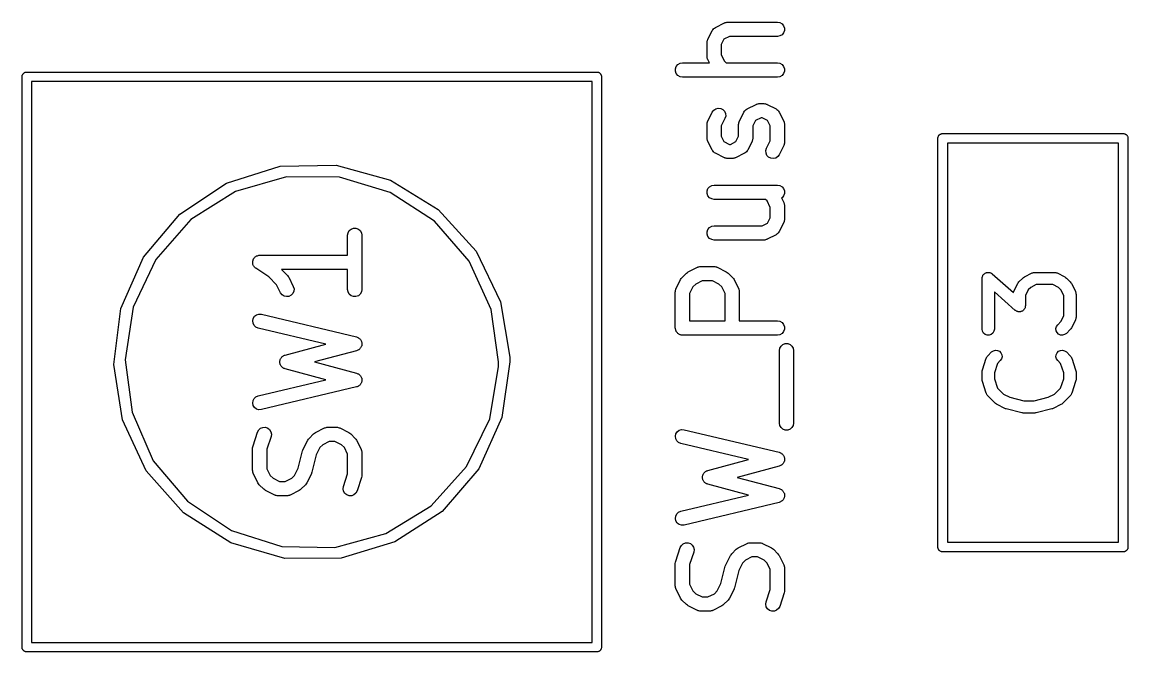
# Model space of a CAD drawing. Extents: x 136.3 to 186.3, y -96.8 to -46.7.
# Drawn here: x 145.06 to 156.7, y -66.67 to -60.04 of the extents above; entities that cross this region are included whole.
import ezdxf

# ---------------------------------------------------------------- set-up
doc = ezdxf.new("R2010")
doc.units = 0
doc.header["$MEASUREMENT"] = 0
doc.layers.add('BLACK', color=7, linetype='CONTINUOUS')

msp = doc.modelspace()

# ---------------------------------------------------------------- linework, layer by layer
at = {"layer": 'BLACK', "linetype": 'CONTINUOUS'}
for p, q in [((152.36, -60.096), (152.455, -60.0484)), ((152.455, -60.0484), (152.459, -60.0472)), ((152.459, -60.0472), (152.463, -60.045)), ((152.463, -60.045), (152.472, -60.0435)), ((152.472, -60.0435), (152.48, -60.041)), ((152.48, -60.041), (152.484, -60.0413)), ((152.484, -60.0413), (152.489, -60.0405)), ((152.489, -60.0405), (153.012, -60.0405)), ((153.012, -60.0405), (153.038, -60.045)), ((153.038, -60.045), (153.061, -60.058)), ((153.061, -60.058), (153.077, -60.078)), ((152.279, -60.2248), (152.326, -60.1296)), ((152.326, -60.1296), (152.333, -60.1207)), ((152.333, -60.1207), (152.339, -60.1116)), ((152.339, -60.1116), (152.341, -60.1103)), ((152.341, -60.1103), (152.342, -60.1087)), ((152.342, -60.1087), (152.351, -60.1026)), ((152.351, -60.1026), (152.36, -60.096)), ((153.038, -60.186), (153.012, -60.1905)), ((153.061, -60.173), (153.038, -60.186)), ((153.077, -60.153), (153.061, -60.173)), ((153.077, -60.078), (153.086, -60.1025)), ((153.086, -60.1285), (153.077, -60.153)), ((153.086, -60.1025), (153.086, -60.1285)), ((152.271, -60.2498), (152.274, -60.2414)), ((152.271, -60.2541), (152.271, -60.2498)), ((152.271, -60.2584), (152.271, -60.2541)), ((152.271, -60.4012), (152.271, -60.2584)), ((152.274, -60.2414), (152.275, -60.2327)), ((152.275, -60.2327), (152.277, -60.229)), ((152.277, -60.229), (152.279, -60.2248)), ((152.449, -60.219), (152.421, -60.2761)), ((152.421, -60.2761), (152.421, -60.3835)), ((152.506, -60.1905), (152.449, -60.219)), ((153.012, -60.1905), (152.506, -60.1905)), ((152.271, -60.4055), (152.271, -60.4012)), ((152.271, -60.4098), (152.271, -60.4055)), ((152.274, -60.4182), (152.271, -60.4098)), ((152.275, -60.4269), (152.274, -60.4182)), ((152.421, -60.3835), (152.455, -60.452)), ((151.939, -60.531), (151.947, -60.5066)), ((151.939, -60.5571), (151.939, -60.531)), ((151.947, -60.5066), (151.964, -60.4866)), ((151.964, -60.4866), (151.987, -60.4736)), ((151.987, -60.4736), (152.012, -60.4691)), ((152.012, -60.4691), (152.296, -60.4691)), ((152.277, -60.4306), (152.275, -60.4269)), ((152.279, -60.4348), (152.277, -60.4306)), ((152.296, -60.4691), (152.279, -60.4348)), ((152.455, -60.452), (152.472, -60.4691)), ((152.472, -60.4691), (153.012, -60.4691)), ((153.012, -60.4691), (153.038, -60.4736)), ((153.038, -60.4736), (153.061, -60.4866)), ((153.061, -60.4866), (153.077, -60.5066)), ((153.077, -60.5066), (153.086, -60.531)), ((153.086, -60.531), (153.086, -60.5571)), ((145.06, -60.6067), (145.062, -60.6025)), ((145.06, -60.6243), (145.06, -60.6067)), ((145.06, -63.6199), (145.06, -60.6243)), ((145.06, -60.6243), (145.06, -60.6243)), ((145.062, -60.5981), (145.065, -60.5943)), ((145.062, -60.6025), (145.062, -60.5981)), ((145.065, -60.5943), (145.066, -60.5901)), ((145.066, -60.5901), (145.069, -60.5867)), ((145.069, -60.5867), (145.071, -60.5829)), ((145.071, -60.5829), (145.075, -60.58)), ((145.075, -60.58), (145.077, -60.5766)), ((145.077, -60.5766), (145.081, -60.5744)), ((145.081, -60.5744), (145.085, -60.5715)), ((145.085, -60.5715), (145.089, -60.57)), ((145.089, -60.57), (145.093, -60.5678)), ((145.093, -60.5678), (145.097, -60.567)), ((145.097, -60.567), (145.101, -60.5655)), ((145.101, -60.5655), (151.119, -60.5655)), ((151.119, -60.5655), (151.123, -60.567)), ((151.123, -60.567), (151.127, -60.5678)), ((151.127, -60.5678), (151.131, -60.57)), ((151.131, -60.57), (151.135, -60.5715)), ((151.135, -60.5715), (151.139, -60.5744)), ((151.139, -60.5744), (151.143, -60.5766)), ((151.143, -60.5766), (151.145, -60.58)), ((151.145, -60.58), (151.149, -60.5829)), ((151.149, -60.5829), (151.151, -60.5867)), ((151.151, -60.5867), (151.154, -60.5901)), ((151.154, -60.5901), (151.155, -60.5943)), ((151.155, -60.5943), (151.158, -60.5981)), ((151.158, -60.5981), (151.158, -60.6025)), ((151.158, -60.6025), (151.16, -60.6067)), ((151.16, -60.6067), (151.16, -66.6243)), ((151.947, -60.5816), (151.939, -60.5571)), ((151.964, -60.6015), (151.947, -60.5816)), ((151.987, -60.6145), (151.964, -60.6015)), ((152.012, -60.6191), (151.987, -60.6145)), ((153.012, -60.6191), (152.012, -60.6191)), ((153.038, -60.6145), (153.012, -60.6191)), ((153.061, -60.6015), (153.038, -60.6145)), ((153.077, -60.5816), (153.061, -60.6015)), ((153.086, -60.5571), (153.077, -60.5816)), ((151.06, -60.6655), (145.16, -60.6655)), ((145.16, -60.6655), (145.16, -66.5655)), ((151.06, -66.5655), (151.06, -60.6655)), ((152.279, -61.082), (152.326, -60.9867)), ((152.326, -60.9867), (152.342, -60.9658)), ((152.342, -60.9658), (152.364, -60.9514)), ((152.364, -60.9514), (152.389, -60.9454)), ((152.389, -60.9454), (152.415, -60.9484)), ((152.415, -60.9484), (152.438, -60.96)), ((152.438, -60.96), (152.456, -60.9789)), ((152.456, -60.9789), (152.466, -61.0028)), ((152.466, -61.0028), (152.468, -61.0288)), ((152.612, -61.082), (152.66, -60.9867)), ((152.66, -60.9867), (152.666, -60.9779)), ((152.666, -60.9779), (152.672, -60.9687)), ((152.672, -60.9687), (152.674, -60.9675)), ((152.674, -60.9675), (152.675, -60.9658)), ((152.675, -60.9658), (152.684, -60.9597)), ((152.684, -60.9597), (152.693, -60.9532)), ((152.693, -60.9532), (152.788, -60.9056)), ((152.788, -60.9056), (152.793, -60.9043)), ((152.793, -60.9043), (152.796, -60.9022)), ((152.796, -60.9022), (152.805, -60.9006)), ((152.805, -60.9006), (152.813, -60.8981)), ((152.813, -60.8981), (152.818, -60.8984)), ((152.818, -60.8984), (152.822, -60.8976)), ((152.822, -60.8976), (152.87, -60.8976)), ((152.87, -60.8976), (152.874, -60.8984)), ((152.874, -60.8984), (152.878, -60.8981)), ((152.878, -60.8981), (152.887, -60.9006)), ((152.887, -60.9006), (152.895, -60.9022)), ((152.895, -60.9022), (152.899, -60.9043)), ((152.899, -60.9043), (152.903, -60.9056)), ((152.903, -60.9056), (152.998, -60.9532)), ((152.998, -60.9532), (153.007, -60.9597)), ((153.007, -60.9597), (153.016, -60.9658)), ((153.016, -60.9658), (153.018, -60.9675)), ((153.018, -60.9675), (153.019, -60.9687)), ((153.019, -60.9687), (153.025, -60.9779)), ((153.025, -60.9779), (153.032, -60.9867)), ((153.032, -60.9867), (153.079, -61.082)), ((152.271, -61.1069), (152.274, -61.0985)), ((152.271, -61.1112), (152.271, -61.1069)), ((152.271, -61.1155), (152.271, -61.1112)), ((152.271, -61.2584), (152.271, -61.1155)), ((152.274, -61.0985), (152.275, -61.0898)), ((152.275, -61.0898), (152.277, -61.0861)), ((152.277, -61.0861), (152.279, -61.082)), ((152.46, -61.0538), (152.421, -61.1332)), ((152.468, -61.0288), (152.46, -61.0538)), ((152.604, -61.1155), (152.605, -61.1112)), ((152.604, -61.2407), (152.604, -61.1155)), ((152.605, -61.1069), (152.607, -61.0985)), ((152.605, -61.1112), (152.605, -61.1069)), ((152.607, -61.0985), (152.609, -61.0898)), ((152.609, -61.0898), (152.611, -61.0861)), ((152.611, -61.0861), (152.612, -61.082)), ((152.783, -61.0762), (152.754, -61.1332)), ((152.84, -61.0476), (152.783, -61.0762)), ((152.852, -61.0476), (152.84, -61.0476)), ((152.909, -61.0762), (152.852, -61.0476)), ((152.937, -61.1332), (152.909, -61.0762)), ((153.079, -61.082), (153.081, -61.0861)), ((153.081, -61.0861), (153.083, -61.0898)), ((153.083, -61.0898), (153.084, -61.0985)), ((153.084, -61.0985), (153.087, -61.1069)), ((153.087, -61.1069), (153.087, -61.1112)), ((153.087, -61.1112), (153.087, -61.1155)), ((153.087, -61.1155), (153.087, -61.306)), ((152.421, -61.1332), (152.421, -61.2407)), ((152.754, -61.1332), (152.754, -61.2584)), ((152.937, -61.2883), (152.937, -61.1332)), ((154.708, -61.2376), (154.711, -61.2342)), ((154.711, -61.2342), (154.713, -61.2304)), ((154.713, -61.2304), (154.717, -61.2275)), ((154.717, -61.2275), (154.719, -61.2241)), ((154.719, -61.2241), (154.723, -61.2219)), ((154.723, -61.2219), (154.727, -61.219)), ((154.727, -61.219), (154.731, -61.2175)), ((154.731, -61.2175), (154.735, -61.2153)), ((154.735, -61.2153), (154.739, -61.2145)), ((154.739, -61.2145), (154.743, -61.213)), ((154.743, -61.213), (156.661, -61.213)), ((156.661, -61.213), (156.665, -61.2145)), ((156.665, -61.2145), (156.669, -61.2153)), ((156.669, -61.2153), (156.673, -61.2175)), ((156.673, -61.2175), (156.677, -61.219)), ((156.677, -61.219), (156.681, -61.2219)), ((156.681, -61.2219), (156.685, -61.2241)), ((156.685, -61.2241), (156.687, -61.2275)), ((156.687, -61.2275), (156.691, -61.2304)), ((156.691, -61.2304), (156.693, -61.2342)), ((156.693, -61.2342), (156.696, -61.2376)), ((152.271, -61.2626), (152.271, -61.2584)), ((152.271, -61.2669), (152.271, -61.2626)), ((152.274, -61.2754), (152.271, -61.2669)), ((152.275, -61.284), (152.274, -61.2754)), ((152.277, -61.2878), (152.275, -61.284)), ((152.279, -61.2919), (152.277, -61.2878)), ((152.326, -61.3871), (152.279, -61.2919)), ((152.421, -61.2407), (152.449, -61.2977)), ((152.449, -61.2977), (152.506, -61.3262)), ((152.506, -61.3262), (152.518, -61.3262)), ((152.518, -61.3262), (152.576, -61.2977)), ((152.576, -61.2977), (152.604, -61.2407)), ((152.746, -61.2919), (152.699, -61.3871)), ((152.747, -61.2878), (152.746, -61.2919)), ((152.75, -61.284), (152.747, -61.2878)), ((152.751, -61.2754), (152.75, -61.284)), ((152.754, -61.2669), (152.751, -61.2754)), ((152.754, -61.2584), (152.753, -61.2626)), ((152.753, -61.2626), (152.754, -61.2669)), ((152.898, -61.3677), (152.937, -61.2883)), ((153.079, -61.3395), (153.032, -61.4348)), ((153.081, -61.3354), (153.079, -61.3395)), ((153.083, -61.3316), (153.081, -61.3354)), ((153.084, -61.323), (153.083, -61.3316)), ((153.087, -61.3146), (153.084, -61.323)), ((153.087, -61.306), (153.087, -61.3102)), ((153.087, -61.3102), (153.087, -61.3146)), ((154.702, -61.2542), (154.704, -61.25)), ((154.702, -61.2586), (154.702, -61.2542)), ((154.702, -65.5542), (154.702, -61.2586)), ((154.704, -61.2456), (154.707, -61.2418)), ((154.704, -61.25), (154.704, -61.2456)), ((154.707, -61.2418), (154.708, -61.2376)), ((154.802, -61.313), (154.802, -65.513)), ((156.602, -61.313), (154.802, -61.313)), ((156.602, -65.513), (156.602, -61.313)), ((156.696, -61.2376), (156.697, -61.2418)), ((156.697, -61.2418), (156.7, -61.2456)), ((156.7, -61.2456), (156.7, -61.25)), ((156.7, -61.25), (156.702, -61.2542)), ((156.702, -61.2542), (156.702, -65.5718)), ((152.333, -61.396), (152.326, -61.3871)), ((152.339, -61.4052), (152.333, -61.396)), ((152.341, -61.4064), (152.339, -61.4052)), ((152.342, -61.4081), (152.341, -61.4064)), ((152.351, -61.4141), (152.342, -61.4081)), ((152.36, -61.4207), (152.351, -61.4141)), ((152.455, -61.4683), (152.36, -61.4207)), ((152.459, -61.4695), (152.455, -61.4683)), ((152.463, -61.4717), (152.459, -61.4695)), ((152.566, -61.4695), (152.562, -61.4717)), ((152.57, -61.4683), (152.566, -61.4695)), ((152.665, -61.4207), (152.57, -61.4683)), ((152.674, -61.4141), (152.665, -61.4207)), ((152.683, -61.4081), (152.674, -61.4141)), ((152.684, -61.4064), (152.683, -61.4081)), ((152.686, -61.4052), (152.684, -61.4064)), ((152.692, -61.396), (152.686, -61.4052)), ((152.699, -61.3871), (152.692, -61.396)), ((152.89, -61.3926), (152.898, -61.3677)), ((152.892, -61.4186), (152.89, -61.3926)), ((152.902, -61.4425), (152.892, -61.4186)), ((152.92, -61.4615), (152.902, -61.4425)), ((152.943, -61.4731), (152.92, -61.4615)), ((153.016, -61.4557), (152.995, -61.47)), ((153.032, -61.4348), (153.016, -61.4557)), ((147.212, -61.7331), (147.777, -61.5568)), ((147.777, -61.5568), (148.368, -61.5459)), ((148.368, -61.5459), (148.938, -61.7015)), ((152.472, -61.4732), (152.463, -61.4717)), ((152.48, -61.4757), (152.472, -61.4732)), ((152.484, -61.4755), (152.48, -61.4757)), ((152.489, -61.4762), (152.484, -61.4755)), ((152.536, -61.4762), (152.489, -61.4762)), ((152.54, -61.4755), (152.536, -61.4762)), ((152.545, -61.4757), (152.54, -61.4755)), ((152.553, -61.4732), (152.545, -61.4757)), ((152.562, -61.4717), (152.553, -61.4732)), ((152.969, -61.4761), (152.943, -61.4731)), ((152.995, -61.47), (152.969, -61.4761)), ((147.843, -61.6681), (147.307, -61.8213)), ((148.401, -61.6715), (147.843, -61.6681)), ((148.934, -61.8312), (148.401, -61.6715)), ((148.938, -61.7015), (149.442, -62.0109)), ((146.72, -62.0608), (147.212, -61.7331)), ((152.272, -61.8168), (152.281, -61.7923)), ((152.272, -61.8428), (152.272, -61.8168)), ((152.281, -61.7923), (152.298, -61.7723)), ((152.298, -61.7723), (152.32, -61.7593)), ((152.32, -61.7593), (152.346, -61.7548)), ((152.346, -61.7548), (153.012, -61.7548)), ((153.012, -61.7548), (153.038, -61.7593)), ((153.038, -61.7593), (153.061, -61.7723)), ((153.061, -61.7723), (153.077, -61.7923)), ((153.077, -61.7923), (153.086, -61.8168)), ((153.086, -61.8168), (153.086, -61.8428)), ((147.307, -61.8213), (146.836, -62.1186)), ((149.402, -62.1343), (148.934, -61.8312)), ((152.281, -61.8673), (152.272, -61.8428)), ((152.298, -61.8872), (152.281, -61.8673)), ((152.32, -61.9003), (152.298, -61.8872)), ((152.346, -61.9048), (152.32, -61.9003)), ((152.886, -61.9048), (152.346, -61.9048)), ((152.903, -61.9218), (152.886, -61.9048)), ((152.937, -61.9903), (152.903, -61.9218)), ((153.061, -61.8872), (153.055, -61.8904)), ((153.055, -61.8904), (153.079, -61.9391)), ((153.077, -61.8673), (153.061, -61.8872)), ((153.086, -61.8428), (153.077, -61.8673)), ((149.442, -62.0109), (149.839, -62.4493)), ((152.937, -62.0978), (152.937, -61.9903)), ((153.079, -61.9391), (153.081, -61.9432)), ((153.081, -61.9432), (153.083, -61.947)), ((153.083, -61.947), (153.084, -61.9556)), ((153.084, -61.9556), (153.087, -61.9641)), ((153.087, -61.9641), (153.087, -61.9684)), ((153.087, -61.9684), (153.087, -61.9726)), ((153.087, -61.9726), (153.087, -62.1155)), ((146.339, -62.5134), (146.72, -62.0608)), ((146.836, -62.1186), (146.467, -62.5364)), ((149.766, -62.5565), (149.402, -62.1343)), ((152.852, -62.1834), (152.909, -62.1548)), ((152.909, -62.1548), (152.937, -62.0978)), ((153.079, -62.149), (153.032, -62.2443)), ((153.081, -62.1449), (153.079, -62.149)), ((153.083, -62.1412), (153.081, -62.1449)), ((153.084, -62.1325), (153.083, -62.1412)), ((153.087, -62.1241), (153.084, -62.1325)), ((153.087, -62.1155), (153.087, -62.1198)), ((153.087, -62.1198), (153.087, -62.1241)), ((148.487, -62.2822), (148.492, -62.2565)), ((148.487, -62.4929), (148.487, -62.2822)), ((148.492, -62.2565), (148.505, -62.234)), ((148.505, -62.234), (148.525, -62.2172)), ((148.525, -62.2172), (148.549, -62.2083)), ((148.549, -62.2083), (148.575, -62.2083)), ((148.575, -62.2083), (148.6, -62.2172)), ((148.6, -62.2172), (148.62, -62.234)), ((148.62, -62.234), (148.633, -62.2565)), ((148.633, -62.2565), (148.637, -62.2822)), ((148.637, -62.2822), (148.637, -62.8536)), ((152.272, -62.2453), (152.281, -62.2209)), ((152.272, -62.2714), (152.272, -62.2453)), ((152.281, -62.2959), (152.272, -62.2714)), ((152.281, -62.2209), (152.298, -62.2009)), ((152.298, -62.2009), (152.32, -62.1879)), ((152.32, -62.1879), (152.346, -62.1834)), ((152.346, -62.1834), (152.852, -62.1834)), ((152.998, -62.2778), (152.903, -62.3254)), ((153.007, -62.2713), (152.998, -62.2778)), ((153.016, -62.2652), (153.007, -62.2713)), ((153.018, -62.2635), (153.016, -62.2652)), ((153.019, -62.2623), (153.018, -62.2635)), ((153.025, -62.2531), (153.019, -62.2623)), ((153.032, -62.2443), (153.025, -62.2531)), ((152.298, -62.3158), (152.281, -62.2959)), ((152.32, -62.3288), (152.298, -62.3158)), ((152.346, -62.3334), (152.32, -62.3288)), ((152.87, -62.3334), (152.346, -62.3334)), ((152.874, -62.3326), (152.87, -62.3334)), ((152.878, -62.3329), (152.874, -62.3326)), ((152.887, -62.3304), (152.878, -62.3329)), ((152.895, -62.3288), (152.887, -62.3304)), ((152.899, -62.3267), (152.895, -62.3288)), ((152.903, -62.3254), (152.899, -62.3267)), ((146.101, -63.0547), (146.339, -62.5134)), ((147.503, -62.5235), (147.508, -62.5161)), ((147.508, -62.5161), (147.511, -62.5136)), ((147.511, -62.5136), (147.514, -62.5104)), ((147.514, -62.5104), (147.522, -62.506)), ((147.522, -62.506), (147.529, -62.5006)), ((147.529, -62.5006), (147.533, -62.4995)), ((147.533, -62.4995), (147.537, -62.4974)), ((147.537, -62.4974), (147.546, -62.4958)), ((147.546, -62.4958), (147.554, -62.4933)), ((147.554, -62.4933), (147.558, -62.4936)), ((147.558, -62.4936), (147.562, -62.4929)), ((147.562, -62.4929), (148.487, -62.4929)), ((149.839, -62.4493), (150.097, -62.9814)), ((146.467, -62.5364), (146.23, -63.0408)), ((147.488, -62.5631), (147.489, -62.559)), ((147.489, -62.572), (147.488, -62.5631)), ((147.489, -62.5549), (147.492, -62.5464)), ((147.489, -62.559), (147.489, -62.5549)), ((147.489, -62.5809), (147.489, -62.572)), ((147.49, -62.5848), (147.489, -62.5809)), ((147.49, -62.5889), (147.49, -62.5848)), ((147.494, -62.597), (147.49, -62.5889)), ((147.492, -62.5464), (147.494, -62.5377)), ((147.494, -62.5377), (147.496, -62.5343)), ((147.497, -62.6054), (147.494, -62.597)), ((147.496, -62.5343), (147.497, -62.5304)), ((147.497, -62.5304), (147.503, -62.5235)), ((147.5, -62.6086), (147.497, -62.6054)), ((147.502, -62.6123), (147.5, -62.6086)), ((147.508, -62.6185), (147.502, -62.6123)), ((147.514, -62.6253), (147.508, -62.6185)), ((147.518, -62.6274), (147.514, -62.6253)), ((147.521, -62.6303), (147.518, -62.6274)), ((147.657, -62.7214), (147.521, -62.6303)), ((149.997, -63.0638), (149.766, -62.5565)), ((152.074, -62.6675), (152.169, -62.6198)), ((152.169, -62.6198), (152.173, -62.6186)), ((152.173, -62.6186), (152.177, -62.6165)), ((152.177, -62.6165), (152.186, -62.6149)), ((152.186, -62.6149), (152.194, -62.6124)), ((152.194, -62.6124), (152.199, -62.6127)), ((152.199, -62.6127), (152.203, -62.6119)), ((152.203, -62.6119), (152.346, -62.6119)), ((152.346, -62.6119), (152.35, -62.6127)), ((152.35, -62.6127), (152.354, -62.6124)), ((152.354, -62.6124), (152.363, -62.6149)), ((152.363, -62.6149), (152.371, -62.6165)), ((152.371, -62.6165), (152.375, -62.6186)), ((152.375, -62.6186), (152.379, -62.6198)), ((152.379, -62.6198), (152.474, -62.6675)), ((147.739, -62.8028), (147.657, -62.7214)), ((148.487, -62.6429), (147.791, -62.6429)), ((147.791, -62.6429), (147.854, -62.7053)), ((147.854, -62.7053), (147.86, -62.7152)), ((147.86, -62.7152), (147.868, -62.7248)), ((147.868, -62.7248), (147.915, -62.8201)), ((148.487, -62.8536), (148.487, -62.6429)), ((151.945, -62.8439), (151.993, -62.7486)), ((151.993, -62.7486), (152, -62.739)), ((152, -62.739), (152.007, -62.7291)), ((152.007, -62.7291), (152.055, -62.6815)), ((152.055, -62.6815), (152.064, -62.6746)), ((152.064, -62.6746), (152.074, -62.6675)), ((152.474, -62.6675), (152.484, -62.6746)), ((152.484, -62.6746), (152.494, -62.6815)), ((152.494, -62.6815), (152.542, -62.7291)), ((152.542, -62.7291), (152.548, -62.739)), ((152.548, -62.739), (152.556, -62.7486)), ((152.556, -62.7486), (152.603, -62.8439)), ((155.167, -62.7373), (155.168, -62.7311)), ((155.167, -63.2697), (155.167, -62.7373)), ((155.168, -62.7248), (155.17, -62.7201)), ((155.168, -62.7311), (155.168, -62.7248)), ((155.17, -62.7152), (155.174, -62.7098)), ((155.17, -62.7201), (155.17, -62.7152)), ((155.174, -62.7098), (155.176, -62.7039)), ((155.176, -62.7039), (155.179, -62.7001)), ((155.179, -62.7001), (155.182, -62.6958)), ((155.182, -62.6958), (155.186, -62.6918)), ((155.186, -62.6918), (155.191, -62.687)), ((155.191, -62.687), (155.195, -62.6846)), ((155.195, -62.6846), (155.199, -62.6814)), ((155.199, -62.6814), (155.205, -62.6793)), ((155.205, -62.6793), (155.21, -62.6762)), ((155.21, -62.6762), (155.215, -62.6755)), ((155.215, -62.6755), (155.22, -62.6738)), ((155.22, -62.6738), (155.226, -62.6738)), ((155.226, -62.6738), (155.232, -62.6728)), ((155.232, -62.6728), (155.237, -62.6738)), ((155.237, -62.6738), (155.242, -62.6738)), ((155.242, -62.6738), (155.248, -62.6759)), ((155.248, -62.6759), (155.254, -62.6771)), ((155.254, -62.6771), (155.259, -62.6797)), ((155.259, -62.6797), (155.263, -62.6814)), ((155.263, -62.6814), (155.268, -62.6855)), ((155.268, -62.6855), (155.274, -62.6887)), ((155.274, -62.6887), (155.497, -62.8844)), ((155.554, -62.7736), (155.595, -62.7326)), ((155.595, -62.7326), (155.603, -62.7267)), ((155.603, -62.7267), (155.612, -62.7205)), ((155.612, -62.7205), (155.694, -62.6796)), ((155.694, -62.6796), (155.697, -62.6785)), ((155.697, -62.6785), (155.7, -62.6767)), ((155.7, -62.6767), (155.708, -62.6754)), ((155.708, -62.6754), (155.715, -62.6732)), ((155.715, -62.6732), (155.719, -62.6734)), ((155.719, -62.6734), (155.722, -62.6728)), ((155.722, -62.6728), (155.927, -62.6728)), ((155.927, -62.6728), (155.931, -62.6734)), ((155.931, -62.6734), (155.935, -62.6732)), ((155.935, -62.6732), (155.942, -62.6754)), ((155.942, -62.6754), (155.949, -62.6767)), ((155.949, -62.6767), (155.953, -62.6785)), ((155.953, -62.6785), (155.956, -62.6796)), ((155.956, -62.6796), (156.038, -62.7205)), ((156.038, -62.7205), (156.046, -62.7267)), ((156.046, -62.7267), (156.055, -62.7326)), ((156.055, -62.7326), (156.096, -62.7736)), ((147.781, -62.8871), (147.739, -62.8028)), ((147.915, -62.8201), (147.923, -62.845)), ((147.923, -62.845), (147.921, -62.871)), ((148.492, -62.8792), (148.487, -62.8536)), ((148.637, -62.8536), (148.633, -62.8792)), ((151.938, -62.8688), (151.94, -62.8604)), ((151.94, -62.8604), (151.942, -62.8518)), ((151.942, -62.8518), (151.944, -62.848)), ((151.944, -62.848), (151.945, -62.8439)), ((152.122, -62.8266), (152.087, -62.8951)), ((152.152, -62.7962), (152.122, -62.8266)), ((152.221, -62.7619), (152.152, -62.7962)), ((152.328, -62.7619), (152.221, -62.7619)), ((152.397, -62.7962), (152.328, -62.7619)), ((152.427, -62.8266), (152.397, -62.7962)), ((152.461, -62.8951), (152.427, -62.8266)), ((152.603, -62.8439), (152.605, -62.848)), ((152.605, -62.848), (152.607, -62.8518)), ((152.607, -62.8518), (152.608, -62.8604)), ((152.608, -62.8604), (152.611, -62.8688)), ((155.501, -62.8722), (155.542, -62.7903)), ((155.542, -62.7903), (155.548, -62.782)), ((155.548, -62.782), (155.554, -62.7736)), ((155.653, -62.8574), (155.623, -62.9163)), ((155.679, -62.8312), (155.653, -62.8574)), ((155.738, -62.8018), (155.679, -62.8312)), ((155.912, -62.8018), (155.738, -62.8018)), ((155.971, -62.8312), (155.912, -62.8018)), ((155.997, -62.8574), (155.971, -62.8312)), ((156.027, -62.9163), (155.997, -62.8574)), ((156.096, -62.7736), (156.102, -62.782)), ((156.102, -62.782), (156.108, -62.7903)), ((156.108, -62.7903), (156.149, -62.8722)), ((147.797, -62.9081), (147.781, -62.8871)), ((147.818, -62.9224), (147.797, -62.9081)), ((147.844, -62.9285), (147.818, -62.9224)), ((147.869, -62.9255), (147.844, -62.9285)), ((147.893, -62.9138), (147.869, -62.9255)), ((147.911, -62.8949), (147.893, -62.9138)), ((147.921, -62.871), (147.911, -62.8949)), ((148.505, -62.9018), (148.492, -62.8792)), ((148.525, -62.9185), (148.505, -62.9018)), ((148.549, -62.9275), (148.525, -62.9185)), ((148.575, -62.9275), (148.549, -62.9275)), ((148.6, -62.9185), (148.575, -62.9275)), ((148.62, -62.9018), (148.6, -62.9185)), ((148.633, -62.8792), (148.62, -62.9018)), ((150.097, -62.9814), (150.195, -63.5645)), ((151.937, -62.8774), (151.938, -62.8731)), ((151.937, -63.2584), (151.937, -62.8774)), ((151.938, -62.8731), (151.938, -62.8688)), ((152.087, -62.8951), (152.087, -63.1834)), ((152.461, -63.1834), (152.461, -62.8951)), ((152.611, -62.8688), (152.61, -62.8731)), ((152.61, -62.8731), (152.611, -62.8774)), ((152.611, -62.8774), (152.611, -63.1834)), ((155.516, -63.0725), (155.296, -62.8794)), ((155.296, -62.8794), (155.296, -63.2697)), ((155.497, -62.8844), (155.498, -62.879)), ((155.498, -62.879), (155.5, -62.8758)), ((155.5, -62.8758), (155.501, -62.8722)), ((155.623, -62.9163), (155.623, -63.024)), ((156.027, -63.1316), (156.027, -62.9163)), ((156.149, -62.8722), (156.15, -62.8758)), ((156.15, -62.8758), (156.152, -62.879)), ((156.152, -62.879), (156.153, -62.8865)), ((156.153, -62.8865), (156.155, -62.8937)), ((156.155, -62.8937), (156.155, -62.8974)), ((156.155, -62.8974), (156.156, -62.9011)), ((156.156, -62.9011), (156.156, -63.1468)), ((146.025, -63.641), (146.101, -63.0547)), ((146.23, -63.0408), (146.145, -63.5915)), ((150.076, -63.6155), (149.997, -63.0638)), ((155.522, -63.0758), (155.516, -63.0725)), ((155.526, -63.0798), (155.522, -63.0758)), ((155.531, -63.0815), (155.526, -63.0798)), ((155.535, -63.0841), (155.531, -63.0815)), ((155.542, -63.0853), (155.535, -63.0841)), ((155.547, -63.0875), (155.542, -63.0853)), ((155.552, -63.0875), (155.547, -63.0875)), ((155.557, -63.0884), (155.552, -63.0875)), ((155.564, -63.0875), (155.557, -63.0884)), ((155.57, -63.0875), (155.564, -63.0875)), ((155.575, -63.0858), (155.57, -63.0875)), ((155.579, -63.085), (155.575, -63.0858)), ((155.585, -63.082), (155.579, -63.085)), ((155.591, -63.0798), (155.585, -63.082)), ((155.595, -63.0766), (155.591, -63.0798)), ((155.599, -63.0742), (155.595, -63.0766)), ((155.603, -63.0695), (155.599, -63.0742)), ((155.608, -63.0654), (155.603, -63.0695)), ((155.611, -63.0611), (155.608, -63.0654)), ((155.614, -63.0574), (155.611, -63.0611)), ((155.616, -63.0515), (155.614, -63.0574)), ((155.619, -63.046), (155.616, -63.0515)), ((155.62, -63.0411), (155.619, -63.046)), ((155.622, -63.0365), (155.62, -63.0411)), ((155.623, -63.024), (155.622, -63.0302)), ((155.622, -63.0302), (155.622, -63.0365)), ((147.488, -63.1825), (147.494, -63.1571)), ((147.491, -63.2084), (147.488, -63.1825)), ((147.502, -63.2317), (147.491, -63.2084)), ((147.494, -63.1571), (147.508, -63.1354)), ((147.508, -63.1354), (147.529, -63.1199)), ((147.529, -63.1199), (147.554, -63.1124)), ((147.554, -63.1124), (147.58, -63.114)), ((147.58, -63.114), (148.58, -63.3521)), ((152.087, -63.1834), (152.461, -63.1834)), ((152.611, -63.1834), (153.012, -63.1834)), ((153.012, -63.1834), (153.038, -63.1879)), ((153.038, -63.1879), (153.061, -63.2009)), ((153.061, -63.2009), (153.077, -63.2209)), ((155.964, -63.2241), (155.997, -63.1905)), ((155.997, -63.1905), (156.027, -63.1316)), ((156.149, -63.1757), (156.108, -63.2576)), ((156.15, -63.1721), (156.149, -63.1757)), ((156.152, -63.1689), (156.15, -63.1721)), ((156.153, -63.1614), (156.152, -63.1689)), ((156.155, -63.1542), (156.153, -63.1614)), ((156.156, -63.1468), (156.155, -63.1505)), ((156.155, -63.1505), (156.155, -63.1542)), ((147.521, -63.2495), (147.502, -63.2317)), ((147.545, -63.2599), (147.521, -63.2495)), ((148.256, -63.4291), (147.545, -63.2599)), ((151.939, -63.2648), (151.937, -63.2584)), ((151.939, -63.2714), (151.939, -63.2648)), ((151.941, -63.2775), (151.939, -63.2714)), ((151.942, -63.284), (151.941, -63.2775)), ((151.945, -63.2897), (151.942, -63.284)), ((151.947, -63.2959), (151.945, -63.2897)), ((151.952, -63.3009), (151.947, -63.2959)), ((151.955, -63.3066), (151.952, -63.3009)), ((151.96, -63.3108), (151.955, -63.3066)), ((151.964, -63.3158), (151.96, -63.3108)), ((151.97, -63.3191), (151.964, -63.3158)), ((151.975, -63.3233), (151.97, -63.3191)), ((151.981, -63.3256), (151.975, -63.3233)), ((151.987, -63.3288), (151.981, -63.3256)), ((151.993, -63.33), (151.987, -63.3288)), ((151.999, -63.3322), (151.993, -63.33)), ((152.006, -63.3322), (151.999, -63.3322)), ((152.012, -63.3334), (152.006, -63.3322)), ((153.038, -63.3288), (153.012, -63.3334)), ((153.061, -63.3158), (153.038, -63.3288)), ((153.077, -63.2959), (153.061, -63.3158)), ((153.077, -63.2209), (153.086, -63.2453)), ((153.086, -63.2714), (153.077, -63.2959)), ((153.086, -63.2453), (153.086, -63.2714)), ((155.17, -63.2917), (155.167, -63.2697)), ((155.182, -63.3111), (155.17, -63.2917)), ((155.199, -63.3255), (155.182, -63.3111)), ((155.22, -63.3332), (155.199, -63.3255)), ((155.263, -63.3255), (155.242, -63.3332)), ((155.28, -63.3111), (155.263, -63.3255)), ((155.292, -63.2917), (155.28, -63.3111)), ((155.296, -63.2697), (155.292, -63.2917)), ((155.945, -63.264), (155.951, -63.2424)), ((155.947, -63.2864), (155.945, -63.264)), ((155.956, -63.3067), (155.947, -63.2864)), ((155.951, -63.2424), (155.964, -63.2241)), ((155.972, -63.3225), (155.956, -63.3067)), ((155.992, -63.332), (155.972, -63.3225)), ((156.015, -63.3339), (155.992, -63.332)), ((156.036, -63.3281), (156.015, -63.3339)), ((156.055, -63.3153), (156.036, -63.3281)), ((156.096, -63.2743), (156.055, -63.3153)), ((156.102, -63.2659), (156.096, -63.2743)), ((156.108, -63.2576), (156.102, -63.2659)), ((147.829, -63.543), (148.256, -63.4291)), ((148.58, -63.3521), (148.587, -63.3551)), ((148.587, -63.3551), (148.594, -63.3571)), ((148.594, -63.3571), (148.599, -63.3602)), ((148.599, -63.3602), (148.604, -63.3624)), ((148.604, -63.3624), (148.609, -63.3677)), ((148.609, -63.3677), (148.615, -63.3721)), ((148.615, -63.3721), (148.619, -63.3765)), ((148.619, -63.3765), (148.623, -63.3803)), ((148.623, -63.3803), (148.626, -63.3871)), ((148.626, -63.3871), (148.63, -63.3934)), ((148.63, -63.3934), (148.632, -63.3987)), ((148.632, -63.3987), (148.634, -63.4036)), ((148.635, -63.4445), (148.632, -63.4495)), ((148.634, -63.4036), (148.635, -63.4112)), ((148.635, -63.4112), (148.637, -63.4186)), ((148.637, -63.4295), (148.635, -63.4369)), ((148.635, -63.4369), (148.635, -63.4445)), ((148.637, -63.4186), (148.637, -63.424)), ((148.637, -63.424), (148.637, -63.4295)), ((153.012, -63.3334), (152.012, -63.3334)), ((153.037, -63.4708), (153.05, -63.4482)), ((153.05, -63.4482), (153.07, -63.4315)), ((153.07, -63.4315), (153.095, -63.4226)), ((153.095, -63.4226), (153.121, -63.4226)), ((153.121, -63.4226), (153.145, -63.4315)), ((153.145, -63.4315), (153.165, -63.4482)), ((153.165, -63.4482), (153.178, -63.4708)), ((155.242, -63.3332), (155.22, -63.3332)), ((147.791, -63.5678), (147.795, -63.5625)), ((147.795, -63.5625), (147.8, -63.5587)), ((147.8, -63.5587), (147.805, -63.554)), ((147.805, -63.554), (147.811, -63.5513)), ((147.811, -63.5513), (147.816, -63.5476)), ((147.816, -63.5476), (147.823, -63.5458)), ((147.823, -63.5458), (147.829, -63.543)), ((148.582, -63.4975), (148.139, -63.6155)), ((148.589, -63.4943), (148.582, -63.4975)), ((148.596, -63.4921), (148.589, -63.4943)), ((148.6, -63.4888), (148.596, -63.4921)), ((148.605, -63.4865), (148.6, -63.4888)), ((148.611, -63.4811), (148.605, -63.4865)), ((148.617, -63.4765), (148.611, -63.4811)), ((148.62, -63.472), (148.617, -63.4765)), ((148.624, -63.4681), (148.62, -63.472)), ((148.627, -63.4612), (148.624, -63.4681)), ((148.631, -63.4548), (148.627, -63.4612)), ((148.632, -63.4495), (148.631, -63.4548)), ((150.195, -63.5645), (150.196, -63.6155)), ((153.033, -63.4965), (153.037, -63.4708)), ((153.033, -64.2584), (153.033, -63.4965)), ((153.178, -63.4708), (153.183, -63.4965)), ((153.183, -63.4965), (153.183, -64.2584)), ((155.214, -63.57), (155.218, -63.5638)), ((155.218, -63.5638), (155.221, -63.5572)), ((155.221, -63.5572), (155.224, -63.5547)), ((155.224, -63.5547), (155.226, -63.5517)), ((155.226, -63.5517), (155.267, -63.5107)), ((155.267, -63.5107), (155.286, -63.4979)), ((155.286, -63.4979), (155.307, -63.4921)), ((155.307, -63.4921), (155.33, -63.494)), ((155.33, -63.494), (155.35, -63.5035)), ((155.35, -63.5035), (155.366, -63.5193)), ((155.366, -63.5193), (155.375, -63.5396)), ((155.377, -63.562), (155.371, -63.5836)), ((155.375, -63.5396), (155.377, -63.562)), ((155.945, -63.562), (155.947, -63.5396)), ((155.951, -63.5836), (155.945, -63.562)), ((155.947, -63.5396), (155.956, -63.5193)), ((155.956, -63.5193), (155.972, -63.5035)), ((155.972, -63.5035), (155.992, -63.494)), ((155.992, -63.494), (156.015, -63.4921)), ((156.015, -63.4921), (156.036, -63.4979)), ((156.036, -63.4979), (156.055, -63.5107)), ((156.055, -63.5107), (156.096, -63.5517)), ((156.096, -63.5517), (156.098, -63.5547)), ((156.098, -63.5547), (156.101, -63.5572)), ((156.101, -63.5572), (156.104, -63.5638)), ((156.104, -63.5638), (156.109, -63.57)), ((145.06, -66.6067), (145.06, -63.6199)), ((145.06, -63.6199), (145.06, -63.6199)), ((146.116, -64.2253), (146.025, -63.641)), ((146.145, -63.5915), (146.217, -64.1441)), ((147.773, -63.6091), (147.775, -63.6026)), ((147.774, -63.6155), (147.773, -63.6091)), ((147.773, -63.6219), (147.774, -63.6155)), ((147.775, -63.6284), (147.773, -63.6219)), ((147.775, -63.6026), (147.776, -63.596)), ((147.776, -63.635), (147.775, -63.6284)), ((147.776, -63.596), (147.778, -63.5901)), ((147.778, -63.6409), (147.776, -63.635)), ((147.778, -63.5901), (147.78, -63.5839)), ((147.78, -63.6471), (147.778, -63.6409)), ((147.78, -63.5839), (147.784, -63.5784)), ((147.784, -63.6526), (147.78, -63.6471)), ((147.784, -63.5784), (147.787, -63.5724)), ((147.787, -63.6586), (147.784, -63.6526)), ((147.787, -63.5724), (147.791, -63.5678)), ((147.791, -63.6632), (147.787, -63.6586)), ((147.795, -63.6685), (147.791, -63.6632)), ((147.8, -63.6723), (147.795, -63.6685)), ((147.805, -63.677), (147.8, -63.6723)), ((147.811, -63.6797), (147.805, -63.677)), ((147.816, -63.6834), (147.811, -63.6797)), ((148.139, -63.6155), (148.582, -63.7335)), ((149.983, -64.2131), (150.075, -63.6635)), ((150.075, -63.6635), (150.076, -63.6155)), ((150.196, -63.6155), (150.112, -64.2008)), ((155.17, -63.6997), (155.211, -63.5769)), ((155.211, -63.5769), (155.213, -63.5736)), ((155.213, -63.5736), (155.214, -63.57)), ((155.328, -63.6321), (155.296, -63.7306)), ((155.359, -63.6019), (155.328, -63.6321)), ((155.371, -63.5836), (155.359, -63.6019)), ((155.964, -63.6019), (155.951, -63.5836)), ((155.994, -63.6321), (155.964, -63.6019)), ((156.027, -63.7306), (155.994, -63.6321)), ((156.109, -63.57), (156.11, -63.5736)), ((156.11, -63.5736), (156.111, -63.5769)), ((156.111, -63.5769), (156.152, -63.6997)), ((147.823, -63.6852), (147.816, -63.6834)), ((147.829, -63.688), (147.823, -63.6852)), ((148.256, -63.8019), (147.829, -63.688)), ((148.582, -63.7335), (148.589, -63.7367)), ((148.589, -63.7367), (148.596, -63.7389)), ((148.596, -63.7389), (148.6, -63.7422)), ((148.6, -63.7422), (148.605, -63.7445)), ((148.605, -63.7445), (148.611, -63.7499)), ((148.611, -63.7499), (148.617, -63.7545)), ((148.617, -63.7545), (148.62, -63.759)), ((148.62, -63.759), (148.624, -63.7629)), ((148.624, -63.7629), (148.627, -63.7698)), ((148.627, -63.7698), (148.631, -63.7762)), ((148.631, -63.7762), (148.632, -63.7815)), ((148.632, -63.7815), (148.635, -63.7865)), ((148.635, -63.7865), (148.635, -63.7941)), ((148.635, -63.7941), (148.637, -63.8015)), ((155.167, -63.7201), (155.168, -63.71)), ((155.167, -63.802), (155.167, -63.7201)), ((155.168, -63.71), (155.17, -63.6997)), ((155.296, -63.7306), (155.296, -63.7916)), ((155.296, -63.7916), (155.328, -63.8901)), ((155.994, -63.8901), (156.027, -63.7916)), ((156.027, -63.7916), (156.027, -63.7306)), ((156.152, -63.6997), (156.154, -63.71)), ((156.154, -63.71), (156.156, -63.7201)), ((156.156, -63.7201), (156.156, -63.802)), ((147.545, -63.9711), (148.256, -63.8019)), ((148.58, -63.8789), (147.58, -64.117)), ((148.587, -63.8759), (148.58, -63.8789)), ((148.594, -63.8739), (148.587, -63.8759)), ((148.599, -63.8708), (148.594, -63.8739)), ((148.604, -63.8686), (148.599, -63.8708)), ((148.609, -63.8633), (148.604, -63.8686)), ((148.615, -63.8589), (148.609, -63.8633)), ((148.619, -63.8545), (148.615, -63.8589)), ((148.623, -63.8507), (148.619, -63.8545)), ((148.626, -63.8439), (148.623, -63.8507)), ((148.63, -63.8376), (148.626, -63.8439)), ((148.632, -63.8323), (148.63, -63.8376)), ((148.634, -63.8274), (148.632, -63.8323)), ((148.635, -63.8198), (148.634, -63.8274)), ((148.637, -63.8124), (148.635, -63.8198)), ((148.637, -63.8015), (148.637, -63.807)), ((148.637, -63.807), (148.637, -63.8124)), ((155.168, -63.8122), (155.167, -63.802)), ((155.17, -63.8224), (155.168, -63.8122)), ((155.211, -63.9453), (155.17, -63.8224)), ((155.328, -63.8901), (155.392, -63.9538)), ((155.93, -63.9538), (155.994, -63.8901)), ((156.152, -63.8224), (156.111, -63.9453)), ((156.154, -63.8122), (156.152, -63.8224)), ((156.156, -63.802), (156.154, -63.8122)), ((147.488, -64.0485), (147.491, -64.0226)), ((147.491, -64.0226), (147.502, -63.9993)), ((147.502, -63.9993), (147.521, -63.9815)), ((147.521, -63.9815), (147.545, -63.9711)), ((155.213, -63.9486), (155.211, -63.9453)), ((155.214, -63.9522), (155.213, -63.9486)), ((155.218, -63.9584), (155.214, -63.9522)), ((155.221, -63.965), (155.218, -63.9584)), ((155.224, -63.9675), (155.221, -63.965)), ((155.226, -63.9705), (155.224, -63.9675)), ((155.308, -64.0524), (155.226, -63.9705)), ((155.392, -63.9538), (155.458, -63.9869)), ((155.458, -63.9869), (155.608, -64.0242)), ((155.608, -64.0242), (155.715, -64.0242)), ((155.715, -64.0242), (155.864, -63.9869)), ((155.864, -63.9869), (155.93, -63.9538)), ((156.096, -63.9705), (156.014, -64.0524)), ((156.098, -63.9675), (156.096, -63.9705)), ((156.101, -63.965), (156.098, -63.9675)), ((156.104, -63.9584), (156.101, -63.965)), ((156.109, -63.9522), (156.104, -63.9584)), ((156.11, -63.9486), (156.109, -63.9522)), ((156.111, -63.9453), (156.11, -63.9486)), ((146.217, -64.1441), (146.441, -64.6542)), ((147.494, -64.0738), (147.488, -64.0485)), ((147.508, -64.0956), (147.494, -64.0738)), ((147.529, -64.1111), (147.508, -64.0956)), ((147.554, -64.1186), (147.529, -64.1111)), ((147.58, -64.117), (147.554, -64.1186)), ((155.317, -64.0583), (155.308, -64.0524)), ((155.325, -64.0645), (155.317, -64.0583)), ((155.407, -64.1055), (155.325, -64.0645)), ((155.414, -64.1075), (155.407, -64.1055)), ((155.42, -64.1103), (155.414, -64.1075)), ((155.584, -64.1513), (155.42, -64.1103)), ((155.902, -64.1103), (155.738, -64.1513)), ((155.908, -64.1075), (155.902, -64.1103)), ((155.915, -64.1055), (155.908, -64.1075)), ((155.997, -64.0645), (155.915, -64.1055)), ((156.005, -64.0583), (155.997, -64.0645)), ((156.014, -64.0524), (156.005, -64.0583)), ((146.367, -64.7605), (146.116, -64.2253)), ((149.74, -64.7146), (149.983, -64.2131)), ((150.112, -64.2008), (149.867, -64.7391)), ((153.037, -64.284), (153.033, -64.2584)), ((153.183, -64.2584), (153.178, -64.284)), ((155.592, -64.1518), (155.584, -64.1513)), ((155.6, -64.1532), (155.592, -64.1518)), ((155.722, -64.1532), (155.6, -64.1532)), ((155.73, -64.1518), (155.722, -64.1532)), ((155.738, -64.1513), (155.73, -64.1518)), ((147.491, -64.4965), (147.539, -64.3537)), ((147.539, -64.3537), (147.551, -64.3308)), ((147.551, -64.3308), (147.571, -64.3135)), ((147.571, -64.3135), (147.595, -64.3039)), ((147.595, -64.3039), (147.621, -64.3032)), ((147.621, -64.3032), (147.646, -64.3115)), ((147.646, -64.3115), (147.666, -64.3276)), ((147.666, -64.3276), (147.68, -64.3498)), ((147.68, -64.3498), (147.685, -64.3754)), ((147.685, -64.3754), (147.681, -64.4011)), ((148.081, -64.4196), (148.128, -64.372)), ((148.128, -64.372), (148.138, -64.3651)), ((148.138, -64.3651), (148.148, -64.3579)), ((148.148, -64.3579), (148.243, -64.3103)), ((148.243, -64.3103), (148.247, -64.3091)), ((148.247, -64.3091), (148.251, -64.3069)), ((148.251, -64.3069), (148.26, -64.3054)), ((148.26, -64.3054), (148.268, -64.3029)), ((148.268, -64.3029), (148.272, -64.3032)), ((148.272, -64.3032), (148.277, -64.3024)), ((148.277, -64.3024), (148.372, -64.3024)), ((148.372, -64.3024), (148.376, -64.3032)), ((148.376, -64.3032), (148.38, -64.3029)), ((148.38, -64.3029), (148.389, -64.3054)), ((148.389, -64.3054), (148.398, -64.3069)), ((148.398, -64.3069), (148.401, -64.3091)), ((148.401, -64.3091), (148.405, -64.3103)), ((148.405, -64.3103), (148.501, -64.3579)), ((148.501, -64.3579), (148.51, -64.3651)), ((148.51, -64.3651), (148.52, -64.372)), ((148.52, -64.372), (148.568, -64.4196)), ((151.938, -64.3968), (151.944, -64.3714)), ((151.944, -64.3714), (151.958, -64.3497)), ((151.958, -64.3497), (151.979, -64.3342)), ((151.979, -64.3342), (152.004, -64.3267)), ((152.004, -64.3267), (152.03, -64.3283)), ((152.03, -64.3283), (153.03, -64.5663)), ((153.05, -64.3066), (153.037, -64.284)), ((153.07, -64.3233), (153.05, -64.3066)), ((153.095, -64.3322), (153.07, -64.3233)), ((153.121, -64.3322), (153.095, -64.3322)), ((153.145, -64.3233), (153.121, -64.3322)), ((153.165, -64.3066), (153.145, -64.3233)), ((153.178, -64.284), (153.165, -64.3066)), ((147.489, -64.5084), (147.491, -64.4965)), ((147.681, -64.4011), (147.637, -64.5324)), ((148.019, -64.5343), (148.067, -64.4391)), ((148.067, -64.4391), (148.074, -64.4294)), ((148.074, -64.4294), (148.081, -64.4196)), ((148.226, -64.4867), (148.195, -64.5171)), ((148.294, -64.4524), (148.226, -64.4867)), ((148.354, -64.4524), (148.294, -64.4524)), ((148.423, -64.4867), (148.354, -64.4524)), ((148.453, -64.5171), (148.423, -64.4867)), ((148.568, -64.4196), (148.575, -64.4294)), ((148.575, -64.4294), (148.582, -64.4391)), ((148.582, -64.4391), (148.629, -64.5343)), ((151.941, -64.4226), (151.938, -64.3968)), ((151.952, -64.4459), (151.941, -64.4226)), ((151.971, -64.4638), (151.952, -64.4459)), ((151.995, -64.4742), (151.971, -64.4638)), ((152.706, -64.6434), (151.995, -64.4742)), ((147.487, -64.5203), (147.489, -64.5084)), ((147.487, -64.7584), (147.487, -64.5203)), ((147.637, -64.5324), (147.637, -64.7407)), ((147.968, -64.7322), (148.013, -64.5497)), ((148.013, -64.5497), (148.017, -64.5422)), ((148.017, -64.5422), (148.019, -64.5343)), ((148.157, -64.5941), (148.111, -64.7765)), ((148.195, -64.5171), (148.157, -64.5941)), ((148.487, -64.5856), (148.453, -64.5171)), ((148.487, -64.7938), (148.487, -64.5856)), ((148.629, -64.5343), (148.631, -64.5385)), ((148.631, -64.5385), (148.633, -64.5422)), ((148.633, -64.5422), (148.634, -64.5509)), ((148.634, -64.5509), (148.637, -64.5593)), ((148.637, -64.5593), (148.637, -64.5636)), ((148.637, -64.5636), (148.637, -64.5679)), ((148.637, -64.5679), (148.637, -64.806)), ((153.03, -64.5663), (153.037, -64.5694)), ((153.037, -64.5694), (153.044, -64.5714)), ((153.044, -64.5714), (153.049, -64.5745)), ((153.049, -64.5745), (153.054, -64.5767)), ((153.054, -64.5767), (153.059, -64.5819)), ((153.059, -64.5819), (153.065, -64.5863)), ((153.065, -64.5863), (153.069, -64.5908)), ((153.069, -64.5908), (153.073, -64.5946)), ((153.073, -64.5946), (153.076, -64.6014)), ((153.076, -64.6014), (153.08, -64.6077)), ((153.08, -64.6077), (153.082, -64.613)), ((153.082, -64.613), (153.084, -64.6179)), ((146.441, -64.6542), (146.8, -65.0808)), ((149.366, -65.1278), (149.74, -64.7146)), ((152.279, -64.7573), (152.706, -64.6434)), ((153.032, -64.7118), (152.589, -64.8298)), ((153.039, -64.7086), (153.032, -64.7118)), ((153.046, -64.7064), (153.039, -64.7086)), ((153.05, -64.7031), (153.046, -64.7064)), ((153.055, -64.7008), (153.05, -64.7031)), ((153.061, -64.6954), (153.055, -64.7008)), ((153.067, -64.6908), (153.061, -64.6954)), ((153.07, -64.6863), (153.067, -64.6908)), ((153.074, -64.6824), (153.07, -64.6863)), ((153.077, -64.6755), (153.074, -64.6824)), ((153.081, -64.6691), (153.077, -64.6755)), ((153.082, -64.6638), (153.081, -64.6691)), ((153.085, -64.6588), (153.082, -64.6638)), ((153.084, -64.6179), (153.085, -64.6255)), ((153.085, -64.6255), (153.087, -64.6329)), ((153.087, -64.6437), (153.085, -64.6512)), ((153.085, -64.6512), (153.085, -64.6588)), ((153.087, -64.6329), (153.087, -64.6383)), ((153.087, -64.6383), (153.087, -64.6437)), ((146.758, -65.2037), (146.367, -64.7605)), ((147.488, -64.7626), (147.487, -64.7584)), ((147.488, -64.7669), (147.488, -64.7626)), ((147.49, -64.7754), (147.488, -64.7669)), ((147.492, -64.784), (147.49, -64.7754)), ((147.494, -64.7878), (147.492, -64.784)), ((147.495, -64.7919), (147.494, -64.7878)), ((147.543, -64.8871), (147.495, -64.7919)), ((147.637, -64.7407), (147.672, -64.8092)), ((147.672, -64.8092), (147.702, -64.8396)), ((147.702, -64.8396), (147.771, -64.8738)), ((147.83, -64.8738), (147.899, -64.8396)), ((147.899, -64.8396), (147.929, -64.8092)), ((147.929, -64.8092), (147.968, -64.7322)), ((148.106, -64.7919), (148.058, -64.8871)), ((148.108, -64.784), (148.106, -64.7919)), ((148.111, -64.7765), (148.108, -64.784)), ((148.444, -64.9251), (148.487, -64.7938)), ((148.634, -64.8297), (148.586, -64.9725)), ((148.635, -64.8178), (148.634, -64.8297)), ((148.637, -64.806), (148.635, -64.8178)), ((149.867, -64.7391), (149.481, -65.1871)), ((152.223, -64.8233), (152.225, -64.8169)), ((152.224, -64.8298), (152.223, -64.8233)), ((152.223, -64.8362), (152.224, -64.8298)), ((152.225, -64.8427), (152.223, -64.8362)), ((152.225, -64.8169), (152.226, -64.8103)), ((152.226, -64.8493), (152.225, -64.8427)), ((152.226, -64.8103), (152.228, -64.8044)), ((152.228, -64.8044), (152.23, -64.7982)), ((152.23, -64.7982), (152.234, -64.7927)), ((152.234, -64.7927), (152.237, -64.7867)), ((152.237, -64.7867), (152.241, -64.7821)), ((152.241, -64.7821), (152.245, -64.7768)), ((152.245, -64.7768), (152.25, -64.773)), ((152.25, -64.773), (152.255, -64.7683)), ((152.255, -64.7683), (152.261, -64.7656)), ((152.261, -64.7656), (152.266, -64.7618)), ((152.266, -64.7618), (152.273, -64.7601)), ((152.273, -64.7601), (152.279, -64.7573)), ((152.589, -64.8298), (153.032, -64.9478)), ((147.55, -64.8968), (147.543, -64.8871)), ((147.557, -64.9066), (147.55, -64.8968)), ((147.605, -64.9542), (147.557, -64.9066)), ((147.614, -64.9611), (147.605, -64.9542)), ((147.624, -64.9683), (147.614, -64.9611)), ((147.771, -64.8738), (147.83, -64.8738)), ((147.987, -64.9611), (147.977, -64.9683)), ((147.996, -64.9542), (147.987, -64.9611)), ((148.044, -64.9066), (147.996, -64.9542)), ((148.051, -64.8968), (148.044, -64.9066)), ((148.058, -64.8871), (148.051, -64.8968)), ((148.44, -64.9509), (148.444, -64.9251)), ((148.445, -64.9764), (148.44, -64.9509)), ((152.228, -64.8551), (152.226, -64.8493)), ((152.23, -64.8614), (152.228, -64.8551)), ((152.234, -64.8669), (152.23, -64.8614)), ((152.237, -64.8729), (152.234, -64.8669)), ((152.241, -64.8774), (152.237, -64.8729)), ((152.245, -64.8828), (152.241, -64.8774)), ((152.25, -64.8866), (152.245, -64.8828)), ((152.255, -64.8913), (152.25, -64.8866)), ((152.261, -64.894), (152.255, -64.8913)), ((152.266, -64.8977), (152.261, -64.894)), ((152.273, -64.8994), (152.266, -64.8977)), ((152.279, -64.9023), (152.273, -64.8994)), ((152.706, -65.0161), (152.279, -64.9023)), ((153.032, -64.9478), (153.039, -64.951)), ((153.039, -64.951), (153.046, -64.9532)), ((153.046, -64.9532), (153.05, -64.9565)), ((153.05, -64.9565), (153.055, -64.9588)), ((153.055, -64.9588), (153.061, -64.9642)), ((147.719, -65.0159), (147.624, -64.9683)), ((147.723, -65.0171), (147.719, -65.0159)), ((147.727, -65.0193), (147.723, -65.0171)), ((147.736, -65.0208), (147.727, -65.0193)), ((147.744, -65.0233), (147.736, -65.0208)), ((147.749, -65.0231), (147.744, -65.0233)), ((147.753, -65.0238), (147.749, -65.0231)), ((147.848, -65.0238), (147.753, -65.0238)), ((147.852, -65.0231), (147.848, -65.0238)), ((147.857, -65.0233), (147.852, -65.0231)), ((147.865, -65.0208), (147.857, -65.0233)), ((147.874, -65.0193), (147.865, -65.0208)), ((147.877, -65.0171), (147.874, -65.0193)), ((147.882, -65.0159), (147.877, -65.0171)), ((147.977, -64.9683), (147.882, -65.0159)), ((148.459, -64.9986), (148.445, -64.9764)), ((148.479, -65.0148), (148.459, -64.9986)), ((148.504, -65.023), (148.479, -65.0148)), ((148.53, -65.0223), (148.504, -65.023)), ((148.554, -65.0127), (148.53, -65.0223)), ((148.574, -64.9955), (148.554, -65.0127)), ((148.586, -64.9725), (148.574, -64.9955)), ((151.995, -65.1854), (152.706, -65.0161)), ((153.059, -65.0776), (153.054, -65.0829)), ((153.065, -65.0732), (153.059, -65.0776)), ((153.061, -64.9642), (153.067, -64.9687)), ((153.069, -65.0687), (153.065, -65.0732)), ((153.067, -64.9687), (153.07, -64.9733)), ((153.073, -65.065), (153.069, -65.0687)), ((153.07, -64.9733), (153.074, -64.9772)), ((153.076, -65.0582), (153.073, -65.065)), ((153.074, -64.9772), (153.077, -64.9841)), ((153.08, -65.0519), (153.076, -65.0582)), ((153.077, -64.9841), (153.081, -64.9905)), ((153.082, -65.0466), (153.08, -65.0519)), ((153.081, -64.9905), (153.082, -64.9958)), ((153.082, -64.9958), (153.085, -65.0008)), ((153.084, -65.0417), (153.082, -65.0466)), ((153.085, -65.0341), (153.084, -65.0417)), ((153.085, -65.0008), (153.085, -65.0084)), ((153.085, -65.0084), (153.087, -65.0158)), ((153.087, -65.0267), (153.085, -65.0341)), ((153.087, -65.0158), (153.087, -65.0213)), ((153.087, -65.0213), (153.087, -65.0267)), ((146.8, -65.0808), (147.264, -65.3896)), ((148.891, -65.4194), (149.366, -65.1278)), ((149.481, -65.1871), (148.985, -65.5087)), ((151.971, -65.1957), (151.995, -65.1854)), ((153.03, -65.0932), (152.03, -65.3313)), ((153.037, -65.0902), (153.03, -65.0932)), ((153.044, -65.0882), (153.037, -65.0902)), ((153.049, -65.0851), (153.044, -65.0882)), ((153.054, -65.0829), (153.049, -65.0851)), ((147.258, -65.5193), (146.758, -65.2037)), ((151.938, -65.2628), (151.941, -65.2369)), ((151.944, -65.2881), (151.938, -65.2628)), ((151.941, -65.2369), (151.952, -65.2136)), ((151.958, -65.3099), (151.944, -65.2881)), ((151.952, -65.2136), (151.971, -65.1957)), ((151.979, -65.3254), (151.958, -65.3099)), ((147.264, -65.3896), (147.796, -65.5558)), ((148.353, -65.566), (148.891, -65.4194)), ((152.004, -65.3329), (151.979, -65.3254)), ((152.03, -65.3313), (152.004, -65.3329)), ((147.827, -65.6818), (147.258, -65.5193)), ((148.985, -65.5087), (148.418, -65.6782)), ((152.001, -65.5451), (152.021, -65.5278)), ((152.021, -65.5278), (152.045, -65.5182)), ((152.045, -65.5182), (152.071, -65.5175)), ((152.071, -65.5175), (152.096, -65.5257)), ((152.096, -65.5257), (152.116, -65.5419)), ((152.116, -65.5419), (152.13, -65.5641)), ((152.598, -65.5722), (152.693, -65.5246)), ((152.693, -65.5246), (152.697, -65.5234)), ((152.697, -65.5234), (152.701, -65.5212)), ((152.701, -65.5212), (152.71, -65.5197)), ((152.71, -65.5197), (152.718, -65.5172)), ((152.718, -65.5172), (152.722, -65.5174)), ((152.722, -65.5174), (152.727, -65.5167)), ((152.727, -65.5167), (152.822, -65.5167)), ((152.822, -65.5167), (152.826, -65.5174)), ((152.826, -65.5174), (152.83, -65.5172)), ((152.83, -65.5172), (152.839, -65.5197)), ((152.839, -65.5197), (152.848, -65.5212)), ((152.848, -65.5212), (152.851, -65.5234)), ((152.851, -65.5234), (152.855, -65.5246)), ((152.855, -65.5246), (152.951, -65.5722)), ((154.802, -65.513), (156.602, -65.513)), ((147.796, -65.5558), (148.353, -65.566)), ((151.941, -65.7108), (151.989, -65.568)), ((151.989, -65.568), (152.001, -65.5451)), ((152.131, -65.6154), (152.087, -65.7467)), ((152.13, -65.5641), (152.135, -65.5896)), ((152.135, -65.5896), (152.131, -65.6154)), ((152.469, -65.7486), (152.517, -65.6534)), ((152.517, -65.6534), (152.524, -65.6437)), ((152.524, -65.6437), (152.531, -65.6339)), ((152.531, -65.6339), (152.578, -65.5863)), ((152.578, -65.5863), (152.588, -65.5794)), ((152.588, -65.5794), (152.598, -65.5722)), ((152.951, -65.5722), (152.96, -65.5794)), ((152.96, -65.5794), (152.97, -65.5863)), ((152.97, -65.5863), (153.018, -65.6339)), ((153.018, -65.6339), (153.025, -65.6437)), ((153.025, -65.6437), (153.032, -65.6534)), ((153.032, -65.6534), (153.079, -65.7486)), ((154.702, -65.5718), (154.702, -65.5542)), ((154.702, -65.5542), (154.702, -65.5542)), ((154.704, -65.576), (154.702, -65.5718)), ((154.704, -65.5804), (154.704, -65.576)), ((154.707, -65.5842), (154.704, -65.5804)), ((154.708, -65.5884), (154.707, -65.5842)), ((154.711, -65.5918), (154.708, -65.5884)), ((154.713, -65.5956), (154.711, -65.5918)), ((154.717, -65.5985), (154.713, -65.5956)), ((154.719, -65.6019), (154.717, -65.5985)), ((154.723, -65.6041), (154.719, -65.6019)), ((154.727, -65.607), (154.723, -65.6041)), ((154.731, -65.6085), (154.727, -65.607)), ((154.735, -65.6107), (154.731, -65.6085)), ((154.739, -65.6115), (154.735, -65.6107)), ((154.743, -65.613), (154.739, -65.6115)), ((156.661, -65.613), (154.743, -65.613)), ((156.665, -65.6115), (156.661, -65.613)), ((156.669, -65.6107), (156.665, -65.6115)), ((156.673, -65.6085), (156.669, -65.6107)), ((156.677, -65.607), (156.673, -65.6085)), ((156.681, -65.6041), (156.677, -65.607)), ((156.685, -65.6019), (156.681, -65.6041)), ((156.687, -65.5985), (156.685, -65.6019)), ((156.691, -65.5956), (156.687, -65.5985)), ((156.693, -65.5918), (156.691, -65.5956)), ((156.696, -65.5884), (156.693, -65.5918)), ((156.697, -65.5842), (156.696, -65.5884)), ((156.7, -65.5804), (156.697, -65.5842)), ((156.702, -65.5718), (156.7, -65.576)), ((156.7, -65.576), (156.7, -65.5804)), ((148.418, -65.6782), (147.827, -65.6818)), ((151.937, -65.7345), (151.939, -65.7227)), ((151.937, -65.9726), (151.937, -65.7345)), ((151.939, -65.7227), (151.941, -65.7108)), ((152.087, -65.7467), (152.087, -65.9549)), ((152.418, -65.9465), (152.463, -65.764)), ((152.463, -65.764), (152.467, -65.7565)), ((152.467, -65.7565), (152.469, -65.7486)), ((152.645, -65.7314), (152.607, -65.8083)), ((152.676, -65.7009), (152.645, -65.7314)), ((152.744, -65.6667), (152.676, -65.7009)), ((152.804, -65.6667), (152.744, -65.6667)), ((152.873, -65.7009), (152.804, -65.6667)), ((152.903, -65.7314), (152.873, -65.7009)), ((152.937, -65.7999), (152.903, -65.7314)), ((153.079, -65.7486), (153.081, -65.7528)), ((153.081, -65.7528), (153.083, -65.7565)), ((153.083, -65.7565), (153.084, -65.7652)), ((153.084, -65.7652), (153.087, -65.7736)), ((153.087, -65.7736), (153.087, -65.7779)), ((152.607, -65.8083), (152.561, -65.9908)), ((152.937, -66.0081), (152.937, -65.7999)), ((153.087, -65.7779), (153.087, -65.7822)), ((153.087, -65.7822), (153.087, -66.0203)), ((151.938, -65.9769), (151.937, -65.9726)), ((151.938, -65.9812), (151.938, -65.9769)), ((151.94, -65.9896), (151.938, -65.9812)), ((151.942, -65.9983), (151.94, -65.9896)), ((151.944, -66.002), (151.942, -65.9983)), ((151.945, -66.0062), (151.944, -66.002)), ((151.993, -66.1014), (151.945, -66.0062)), ((152.087, -65.9549), (152.122, -66.0235)), ((152.379, -66.0235), (152.418, -65.9465)), ((152.556, -66.0062), (152.508, -66.1014)), ((152.558, -65.9983), (152.556, -66.0062)), ((152.561, -65.9908), (152.558, -65.9983)), ((152.894, -66.1394), (152.937, -66.0081)), ((152, -66.1111), (151.993, -66.1014)), ((152.007, -66.1209), (152, -66.1111)), ((152.055, -66.1685), (152.007, -66.1209)), ((152.122, -66.0235), (152.152, -66.0539)), ((152.152, -66.0539), (152.221, -66.0881)), ((152.221, -66.0881), (152.28, -66.0881)), ((152.28, -66.0881), (152.349, -66.0539)), ((152.349, -66.0539), (152.379, -66.0235)), ((152.494, -66.1209), (152.446, -66.1685)), ((152.501, -66.1111), (152.494, -66.1209)), ((152.508, -66.1014), (152.501, -66.1111)), ((153.084, -66.044), (153.036, -66.1868)), ((153.085, -66.0321), (153.084, -66.044)), ((153.087, -66.0203), (153.085, -66.0321)), ((152.064, -66.1754), (152.055, -66.1685)), ((152.074, -66.1826), (152.064, -66.1754)), ((152.169, -66.2302), (152.074, -66.1826)), ((152.173, -66.2314), (152.169, -66.2302)), ((152.177, -66.2336), (152.173, -66.2314)), ((152.186, -66.2351), (152.177, -66.2336)), ((152.194, -66.2376), (152.186, -66.2351)), ((152.199, -66.2374), (152.194, -66.2376)), ((152.203, -66.2381), (152.199, -66.2374)), ((152.298, -66.2381), (152.203, -66.2381)), ((152.302, -66.2374), (152.298, -66.2381)), ((152.307, -66.2376), (152.302, -66.2374)), ((152.315, -66.2351), (152.307, -66.2376)), ((152.324, -66.2336), (152.315, -66.2351)), ((152.327, -66.2314), (152.324, -66.2336)), ((152.332, -66.2302), (152.327, -66.2314)), ((152.427, -66.1826), (152.332, -66.2302)), ((152.437, -66.1754), (152.427, -66.1826)), ((152.446, -66.1685), (152.437, -66.1754)), ((152.89, -66.1652), (152.894, -66.1394)), ((152.895, -66.1907), (152.89, -66.1652)), ((152.909, -66.2129), (152.895, -66.1907)), ((152.929, -66.2291), (152.909, -66.2129)), ((152.954, -66.2373), (152.929, -66.2291)), ((152.98, -66.2366), (152.954, -66.2373)), ((153.004, -66.227), (152.98, -66.2366)), ((153.024, -66.2097), (153.004, -66.227)), ((153.036, -66.1868), (153.024, -66.2097)), ((145.16, -66.5655), (151.06, -66.5655)), ((145.06, -66.6243), (145.06, -66.6067)), ((145.062, -66.6285), (145.06, -66.6243)), ((145.062, -66.6329), (145.062, -66.6285)), ((145.065, -66.6367), (145.062, -66.6329)), ((145.066, -66.6409), (145.065, -66.6367)), ((145.069, -66.6443), (145.066, -66.6409)), ((145.071, -66.6481), (145.069, -66.6443)), ((145.075, -66.651), (145.071, -66.6481)), ((145.077, -66.6544), (145.075, -66.651)), ((145.081, -66.6566), (145.077, -66.6544)), ((145.085, -66.6595), (145.081, -66.6566)), ((145.089, -66.661), (145.085, -66.6595)), ((145.093, -66.6632), (145.089, -66.661)), ((145.097, -66.664), (145.093, -66.6632)), ((145.101, -66.6655), (145.097, -66.664)), ((151.119, -66.6655), (145.101, -66.6655)), ((151.123, -66.664), (151.119, -66.6655)), ((151.127, -66.6632), (151.123, -66.664)), ((151.131, -66.661), (151.127, -66.6632)), ((151.135, -66.6595), (151.131, -66.661)), ((151.139, -66.6566), (151.135, -66.6595)), ((151.143, -66.6544), (151.139, -66.6566)), ((151.145, -66.651), (151.143, -66.6544)), ((151.149, -66.6481), (151.145, -66.651)), ((151.151, -66.6443), (151.149, -66.6481)), ((151.154, -66.6409), (151.151, -66.6443)), ((151.155, -66.6367), (151.154, -66.6409)), ((151.158, -66.6329), (151.155, -66.6367)), ((151.16, -66.6243), (151.158, -66.6285)), ((151.158, -66.6285), (151.158, -66.6329))]:
    msp.add_line(p, q, dxfattribs=at)

doc.saveas('drawing.dxf')
